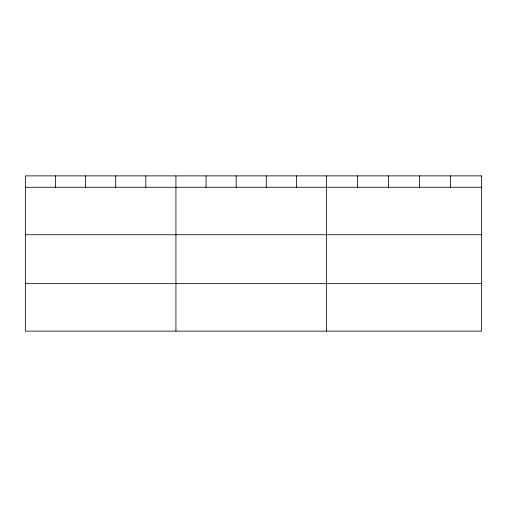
<?xml version="1.0" encoding="UTF-8"?>
<svg xmlns="http://www.w3.org/2000/svg" width="507" height="507" viewBox="0 0 507 507"><rect width="100%" height="100%" fill="white"/><g stroke="black" fill="none" stroke-linecap="round" stroke-linejoin="round"><path stroke-width="0.76" d="M25.35 187.267L481.65 187.267M25.35 234.741L481.65 234.741M25.35 283.654L481.65 283.654M450.622 175.878L450.622 187.267M419.593 175.878L419.593 187.267M388.565 175.878L388.565 187.267M357.536 175.878L357.536 187.267M326.508 175.878L326.508 331.122M296.392 175.878L296.392 187.267M266.276 175.878L266.276 187.267M236.161 175.878L236.161 187.267M206.045 175.878L206.045 187.267M175.929 175.878L175.929 331.122M145.813 175.878L145.813 187.267M115.697 175.878L115.697 187.267M85.582 175.878L85.582 187.267M55.466 175.878L55.466 187.267M481.65 175.878L25.35 175.878L25.35 331.122L481.65 331.122L481.65 175.878"/></g></svg>
